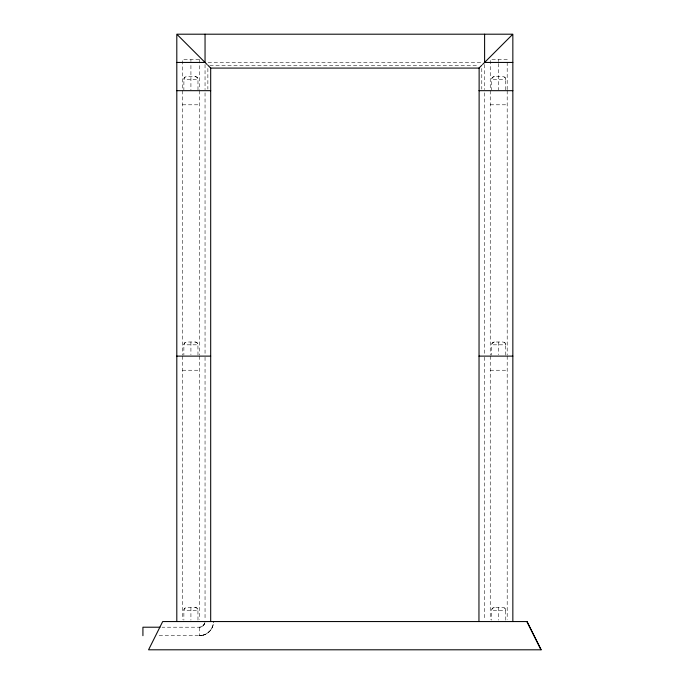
<?xml version="1.0" encoding="UTF-8"?>
<svg xmlns="http://www.w3.org/2000/svg" width="684" height="684" viewBox="0 0 684 684"><rect width="100%" height="100%" fill="white"/><g stroke="black" fill="none" stroke-linecap="round" stroke-linejoin="round"><path stroke-width="0.51" stroke-dasharray="3.42 2.56" d="M203.336 635.12C208.338 633.7 212.322 629.323 213.263 624.21C212.074 630.751 206.012 635.616 199.395 635.684L158.363 635.684M200.72 635.616L199.395 635.684L199.395 627.211L202.96 625.937L204.944 622.62C204.465 625.21 202.028 627.237 199.395 627.211L162.099 627.211M202.045 635.427L199.395 635.684A14.107 14.107 0 0 0 213.417 623.218M197.984 89.972L197.975 79.13L197.351 77.6L195.41 76.565L186.689 76.557L184.911 77.189L183.91 78.865L183.868 89.972M505.784 89.972L505.733 78.865L504.741 77.189L502.962 76.557L494.233 76.565L492.292 77.6L491.676 79.13L491.668 89.972M197.984 355.176L197.933 344.308L196.941 342.633L195.162 342L186.433 342.009L184.492 343.043L183.876 344.574L183.868 355.176M505.784 355.176L505.733 344.308L504.741 342.633L502.962 342L494.233 342.009L492.292 343.043L491.676 344.574L491.668 355.176M197.984 620.149L197.933 609.752L196.941 608.076L195.162 607.443L186.433 607.452L184.492 608.486L183.876 610.008L183.868 620.149M505.784 620.149L505.733 609.752L504.741 608.076L502.962 607.443L494.233 607.452L492.292 608.486L491.676 610.008L491.668 620.149M199.258 59.611L182.448 59.611L182.448 89.638M208.124 62.441L481.519 62.441M209.877 65.262L478.757 65.262M182.448 104.797L199.395 104.797M490.248 104.797L507.195 104.797M182.448 370.241L199.395 370.241M490.248 370.241L507.195 370.241M507.195 89.638L507.195 59.611L490.248 59.611L490.248 89.638M507.195 90.681L507.195 355.056M507.195 356.116L507.195 619.43M498.721 59.611L498.721 61.56M498.721 63.501L498.721 89.972M498.721 342.009L498.721 354.705M498.721 607.452L498.721 620.149M490.248 90.681L490.248 355.056M490.248 356.116L490.248 619.43M484.605 64.527L484.605 89.63M484.605 92.81L484.605 355.056M484.605 357.185L484.605 619.43M481.784 68.443L481.784 89.091M207.868 68.443L207.868 89.091M205.046 64.527L205.046 89.63M205.046 92.81L205.046 355.056M205.046 357.185L205.046 619.43M199.395 59.611L199.395 89.638M199.395 90.681L199.395 355.056M199.395 356.116L199.395 619.43M190.922 59.611L190.922 61.56M190.922 65.442L190.922 89.972M190.922 342.009L190.922 354.705M190.922 607.452L190.922 620.149M182.448 90.681L182.448 355.056M182.448 356.116L182.448 619.43M204.978 622.406A5.652 5.652 0 0 1 199.395 627.211M494.489 607.443A2.821 2.821 0 0 0 491.668 610.265L505.784 610.265A2.821 2.821 0 0 0 502.962 607.443M195.162 607.443A2.821 2.821 0 0 1 197.984 610.265L183.868 610.265A2.821 2.821 0 0 1 186.689 607.443M494.489 342A2.821 2.821 0 0 0 491.668 344.822L505.784 344.822A2.821 2.821 0 0 0 502.962 342M494.489 76.557A2.821 2.821 0 0 0 491.668 79.378L505.784 79.378A2.821 2.821 0 0 0 502.962 76.557M195.162 76.557A2.821 2.821 0 0 1 197.984 79.378L183.868 79.378A2.821 2.821 0 0 1 186.689 76.557M195.162 342A2.821 2.821 0 0 1 197.984 344.822L183.868 344.822A2.821 2.821 0 0 1 186.689 342"/><path stroke-width="1.03" d="M478.954 621.559L479.133 67.913M479.322 67.725L481.784 65.262M482.536 64.51L512.025 35.012M176.823 62.441L205.046 62.441L205.046 34.217M512.829 62.441L484.605 62.441L484.605 34.217M207.868 65.262L210.689 68.084L478.954 68.084M176.805 90.681L210.689 90.681M478.954 90.681L512.846 90.681M176.805 356.116L210.689 356.116M478.954 356.116L512.846 356.116M526.962 621.559L162.689 621.559L148.565 649.8L541.078 649.8L526.962 621.559L541.078 649.8M159.97 627.211L142.922 627.211L142.922 635.684M177.618 35.012L207.115 64.51M512.846 621.559L512.846 34.2L176.805 34.2L176.805 621.559M210.689 68.084L210.689 621.559M213.511 621.559A14.107 14.107 0 0 1 213.493 622.226"/></g></svg>
